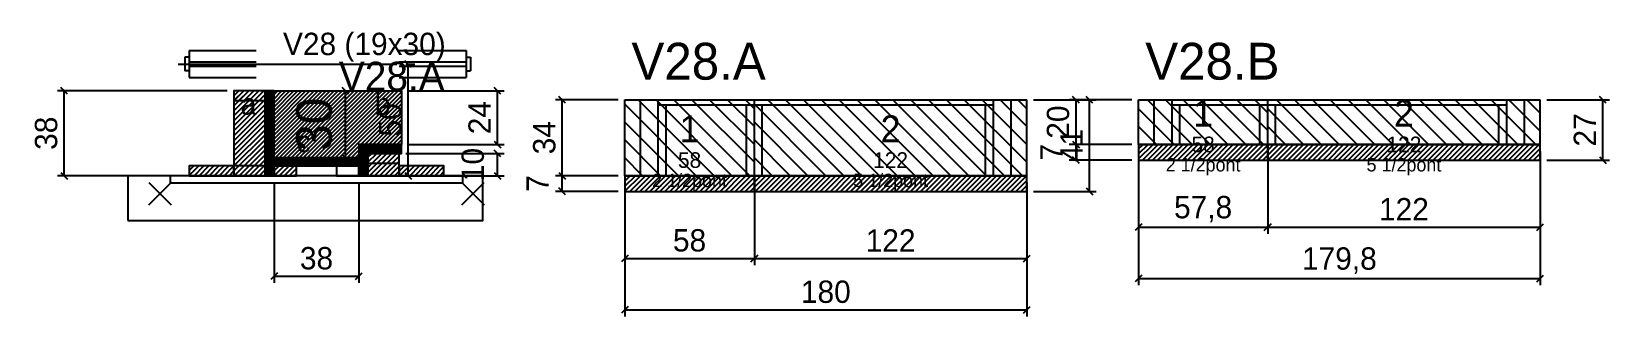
# Model space of a CAD drawing. Extents: x -69 to 638, y -97 to 31.
import ezdxf
from ezdxf.enums import TextEntityAlignment as Align

# ---------------------------------------------------------------- set-up
doc = ezdxf.new("R2010")
doc.units = 0
for name, color, linetype in [('5', 5, 'Continuous'), ('barrote', 126, 'Continuous'), ('CONCRETO', 251, 'Continuous'), ('COTA', 241, 'Continuous'), ('Cota Seção (2x)', 241, 'Continuous'), ('detalhes', 7, 'Continuous'), ('Hachura', 251, 'Continuous'), ('Madeira', 126, 'Continuous'), ('NOMENCLATURA', 7, 'Continuous'), ('Painéis', 200, 'Continuous'), ('presilha', 224, 'Continuous'), ('Reaproveitamento', 30, 'Continuous'), ('SARR_2.2x7', 40, 'Continuous'), ('SARR_3.5x7', 81, 'Continuous'), ('SCO-___-LAJ', 224, 'Continuous'), ('TENSOR', 224, 'Continuous'), ('texto', 7, 'Continuous'), ('Texto Seção', 7, 'Continuous')]:
    doc.layers.add(name, color=color, linetype=linetype)
doc.dimstyles.new('PAINEL', dxfattribs={"dimtxt": 10, "dimasz": 3, "dimexe": 3, "dimexo": 3, "dimgap": 3, "dimtad": 1, "dimblk": 'OBLIQUE', "dimblk1": 'OBLIQUE', "dimcen": 2.5, "dimclrd": 4, "dimclre": 4, "dimclrt": 240, "dimazin": 3, "dimtfac": 1, "dimtmove": 0, "dimatfit": 3})
doc.dimstyles.new('SECAO2X', dxfattribs={"dimtxt": 16, "dimasz": 3, "dimexe": 3, "dimexo": 3, "dimgap": 3, "dimtad": 1, "dimblk": 'OBLIQUE', "dimblk1": 'OBLIQUE', "dimcen": 2.5, "dimclrd": 4, "dimclre": 4, "dimclrt": 240, "dimazin": 3, "dimtfac": 1, "dimtmove": 0, "dimatfit": 3})

# ---------------------------------------------------------------- blocks, each defined once
blk = doc.blocks.new('_OBLIQUE')
at = {"color": 0, "linetype": 'BYBLOCK'}
blk.add_line((-0.5, -0.5), (0.5, 0.5), dxfattribs=at)

msp = doc.modelspace()

# ---------------------------------------------------------------- hatches: boundary and pattern name
at = {"layer": 'COTA'}
h = msp.add_hatch(dxfattribs=at)
h.set_pattern_fill('ANSI31', scale=0.4)
h.paths.add_polyline_path([(40, -26), (40, 4), (97, 4), (97, -20), (78, -20), (78, -26)])
h = msp.add_hatch(dxfattribs=at)
h.set_pattern_fill('ANSI31', scale=0.5)
h.paths.add_polyline_path([(427, -27), (484.8, -27), (484.8, -20), (427, -20)])
h = msp.add_hatch(dxfattribs=at)
h.set_pattern_fill('ANSI31', scale=0.5)
h.paths.add_polyline_path([(484.8, -27), (606.8, -27), (606.8, -20), (484.8, -20)])
h = msp.add_hatch(dxfattribs=at)
h.set_pattern_fill('ANSI31', scale=0.5)
h.paths.add_polyline_path([(197, -41), (255, -41), (255, -34), (197, -34)])
h = msp.add_hatch(dxfattribs=at)
h.set_pattern_fill('ANSI31', scale=0.5)
h.paths.add_polyline_path([(255, -41), (377, -41), (377, -34), (255, -34)])
at = {"layer": 'Hachura'}
h = msp.add_hatch(dxfattribs=at)
h.set_pattern_fill('ANSI31', scale=0.5)
h.paths.add_polyline_path([(22, -34), (36, -34), (36, 4), (22, 4)])
h = msp.add_hatch(dxfattribs=at)
h.set_pattern_fill('ANSI31', scale=0.5)
h.paths.add_polyline_path([(22, -0.4), (36, -0.4), (36, 4), (22, 4)])
h = msp.add_hatch(dxfattribs=at)
h.set_pattern_fill('SOLID')
h.paths.add_polyline_path([(36, -34), (40, -34), (40, 4), (36, 4)])
h = msp.add_hatch(dxfattribs=at)
h.set_pattern_fill('SOLID')
h.paths.add_polyline_path([(78, -24), (97, -24), (97, -20), (78, -20)])
h = msp.add_hatch(dxfattribs=at)
h.set_pattern_fill('SOLID')
h.paths.add_polyline_path([(40, -29.6), (78, -29.6), (78, -26), (40, -26)])
h = msp.add_hatch(dxfattribs=at)
h.set_pattern_fill('SOLID')
h.paths.add_polyline_path([(78, -34), (82, -34), (82, -24), (78, -24)])
h = msp.add_hatch(dxfattribs=at)
h.set_pattern_fill('ANSI31', scale=0.5)
h.paths.add_polyline_path([(82, -34), (96, -34), (96, -24), (82, -24)])
h = msp.add_hatch(dxfattribs=at)
h.set_pattern_fill('ANSI31', scale=0.5)
h.paths.add_polyline_path([(82, -28.4), (96, -28.4), (96, -24), (82, -24)])
h = msp.add_hatch(dxfattribs=at)
h.set_pattern_fill('ANSI31', scale=0.5)
h.paths.add_polyline_path([(2, -34), (22, -34), (22, -29.6), (2, -29.6)])
h = msp.add_hatch(dxfattribs=at)
h.set_pattern_fill('ANSI31', scale=0.5)
h.paths.add_polyline_path([(40, -34), (50, -34), (50, -29.6), (40, -29.6)])
h = msp.add_hatch(dxfattribs=at)
h.set_pattern_fill('ANSI31', scale=0.5)
h.paths.add_polyline_path([(96, -34), (116, -34), (116, -29.6), (96, -29.6)])

# ---------------------------------------------------------------- linework, layer by layer
for p, q in [((2, 22), (32, 22)), ((2, 22), (2, 10)), ((96, 22), (126, 22)), ((126, 22), (126, 10)), ((0, 19), (0, 13)), ((2, 19), (0, 19)), ((2, 17), (32, 17)), ((2, 15), (32, 15)), ((96, 17), (126, 17)), ((96, 15), (126, 15)), ((126, 19), (128, 19)), ((128, 19), (128, 13)), ((2, 13), (0, 13)), ((2, 10), (32, 10)), ((96, 10), (126, 10)), ((126, 13), (128, 13))]:
    msp.add_line(p, q)
at = {"layer": 'barrote'}
msp.add_lwpolyline([(-25.5, -54), (133.5, -54), (133.5, -34), (-25.5, -34)], close=True, dxfattribs=at)
at = {"layer": 'CONCRETO'}
msp.add_lwpolyline([(40, -26), (40, 4), (97, 4), (97, -20), (78, -20), (78, -26)], close=True, dxfattribs=at)
at = {"layer": 'Madeira'}
for points in [[(22, -34), (36, -34), (36, 4), (22, 4)], [(22, -0.4), (36, -0.4), (36, 4), (22, 4)], [(82, -34), (96, -34), (96, -24), (82, -24)], [(82, -28.4), (96, -28.4), (96, -24), (82, -24)], [(2, -34), (22, -34), (22, -29.6), (2, -29.6)], [(22, -34), (36, -34), (36, -29.6), (22, -29.6)], [(40, -34), (50, -34), (50, -29.6), (40, -29.6)], [(68, -34), (78, -34), (78, -29.6), (68, -29.6)], [(96, -34), (116, -34), (116, -29.6), (96, -29.6)]]:
    msp.add_lwpolyline(points, close=True, dxfattribs=at)
at = {"layer": 'Painéis'}
for p, q in [((197, 0), (255, 0)), ((197, -34), (197, 0)), ((255, -34), (255, 0)), ((255, -34), (255, 0)), ((255, 0), (377, 0)), ((255, -34), (255, 0)), ((377, -34), (377, 0)), ((427, 0), (484.8, 0)), ((427, -20), (427, 0)), ((484.8, -20), (484.8, 0)), ((484.8, -20), (484.8, 0)), ((484.8, 0), (606.8, 0)), ((484.8, -20), (484.8, 0)), ((606.8, -20), (606.8, 0)), ((427, -20), (484.8, -20)), ((484.8, -20), (606.8, -20)), ((197, -34), (255, -34)), ((255, -34), (377, -34))]:
    msp.add_line(p, q, dxfattribs=at)
for points in [[(36, -34), (40, -34), (40, 4), (36, 4)], [(78, -24), (97, -24), (97, -20), (78, -20)], [(40, -29.6), (78, -29.6), (78, -26), (40, -26)], [(78, -34), (82, -34), (82, -24), (78, -24)]]:
    msp.add_lwpolyline(points, close=True, dxfattribs=at)
at = {"layer": 'presilha'}
for p, q in [((-16, -47), (-6, -37)), ((-16, -37), (-6, -47)), ((124, -47), (134, -37)), ((124, -37), (134, -47))]:
    msp.add_line(p, q, dxfattribs=at)
at = {"layer": 'Reaproveitamento', "color": 30}
for p, q in [((237, -34), (203, 0)), ((245, -34), (211, 0)), ((253, -34), (219, 0)), ((255, -28), (227, 0)), ((255, -20), (235, 0)), ((255, -12), (243, 0)), ((255, -4), (251, 0)), ((295, -34), (261, 0)), ((303, -34), (269, 0)), ((311, -34), (277, 0)), ((319, -34), (285, 0)), ((327, -34), (293, 0)), ((335, -34), (301, 0)), ((343, -34), (309, 0)), ((351, -34), (317, 0)), ((359, -34), (325, 0)), ((367, -34), (333, 0)), ((375, -34), (341, 0)), ((377, -28), (349, 0)), ((377, -20), (357, 0)), ((377, -12), (365, 0)), ((377, -4), (373, 0)), ((451, -20), (431, 0)), ((459, -20), (439, 0)), ((467, -20), (447, 0)), ((475, -20), (455, 0)), ((483, -20), (463, 0)), ((484.8, -13.8), (471, 0)), ((484.8, -5.8), (479, 0)), ((508.8, -20), (488.8, 0)), ((516.8, -20), (496.8, 0)), ((524.8, -20), (504.8, 0)), ((532.8, -20), (512.8, 0)), ((540.8, -20), (520.8, 0)), ((548.8, -20), (528.8, 0)), ((556.8, -20), (536.8, 0)), ((564.8, -20), (544.8, 0)), ((572.8, -20), (552.8, 0)), ((580.8, -20), (560.8, 0)), ((588.8, -20), (568.8, 0)), ((596.8, -20), (576.8, 0)), ((604.8, -20), (584.8, 0)), ((606.8, -14), (592.8, 0)), ((606.8, -6), (600.8, 0)), ((229, -34), (197, -2)), ((287, -34), (255, -2)), ((443, -20), (427, -4)), ((500.8, -20), (484.8, -4)), ((221, -34), (197, -10)), ((279, -34), (255, -10)), ((435, -20), (427, -12)), ((492.8, -20), (484.8, -12)), ((213, -34), (197, -18)), ((271, -34), (255, -18)), ((427, -20), (427, -20)), ((484.8, -20), (484.8, -20)), ((205, -34), (197, -26)), ((263, -34), (255, -26)), ((197, -34), (197, -34)), ((255, -34), (255, -34))]:
    msp.add_line(p, q, dxfattribs=at)
at = {"layer": 'SARR_2.2x7'}
for p, q in [((204, -34), (204, 0)), ((370, -34), (370, 0)), ((434, -20), (434, 0)), ((599.8, -20), (599.8, 0)), ((212, -2.2), (255, -2.2)), ((255, -2.2), (362, -2.2)), ((442, -2.2), (484.8, -2.2)), ((484.8, -2.2), (591.8, -2.2))]:
    msp.add_line(p, q, dxfattribs=at)
at = {"layer": 'SARR_3.5x7'}
for p, q in [((212, -34), (212, 0)), ((255, -34), (255, 0)), ((255, -34), (255, 0)), ((362, -34), (362, 0)), ((442, -20), (442, 0)), ((484.8, -20), (484.8, 0)), ((484.8, -20), (484.8, 0)), ((591.8, -20), (591.8, 0)), ((215.5, -34), (215.5, -2.2)), ((251.5, -34), (251.5, -2.2)), ((258.5, -34), (258.5, -2.2)), ((358.5, -34), (358.5, -2.2)), ((445.5, -20), (445.5, -2.2)), ((481.3, -20), (481.3, -2.2)), ((488.3, -20), (488.3, -2.2)), ((588.3, -20), (588.3, -2.2)), ((442, -20), (445.5, -20)), ((481.3, -20), (484.8, -20)), ((484.8, -20), (488.3, -20)), ((588.3, -20), (591.8, -20)), ((212, -34), (215.5, -34)), ((251.5, -34), (255, -34)), ((255, -34), (258.5, -34)), ((358.5, -34), (362, -34))]:
    msp.add_line(p, q, dxfattribs=at)
at = {"layer": 'SCO-___-LAJ'}
for points in [[(427, -27), (484.8, -27), (484.8, -20), (427, -20)], [(484.8, -27), (606.8, -27), (606.8, -20), (484.8, -20)], [(-6.5, -37.2), (124.5, -37.2), (124.5, -34), (-6.5, -34)], [(197, -41), (255, -41), (255, -34), (197, -34)], [(255, -41), (377, -41), (377, -34), (255, -34)]]:
    msp.add_lwpolyline(points, close=True, dxfattribs=at)
at = {"layer": 'TENSOR'}
msp.add_line((-3, 16), (95, 16), dxfattribs=at)

# ---------------------------------------------------------------- texts
at = {"layer": '5'}
for s, height, p in [('1', 12, (455.9, -6)), ('2', 12, (545.8, -6)), ('1', 12, (226, -13)), ('2', 12, (316, -13)), ('58', 7, (455.9, -20)), ('122', 7, (545.8, -20)), ('58', 7, (226, -27)), ('122', 7, (316, -27))]:
    msp.add_text(s, height=height, dxfattribs=at).set_placement(p, align=Align.MIDDLE_CENTER)
at = {"layer": 'detalhes'}
for s, p in [('a', (25, -6.7)), ('b', (85, -6.7)), ('c', (50, -23.5))]:
    msp.add_text(s, height=9.6, dxfattribs=at).set_placement(p)
at = {"layer": 'NOMENCLATURA'}
for s, p in [('V28.A', (200, 9)), ('V28.B', (430, 9))]:
    msp.add_text(s, height=16.5, dxfattribs=at).set_placement(p)
at = {"layer": 'texto', "char_height": 6, "attachment_point": 5}
for s, insert in [('2 1/2pont', (455.9, -30)), ('5 1/2pont', (545.8, -30)), ('2 1/2pont', (226, -37)), ('5 1/2pont', (316, -37))]:
    msp.add_mtext(s, dxfattribs=dict(at, insert=insert))
at = {"layer": 'Texto Seção'}
for s, height, p in [('V28 (19x30)', 10, (44, 20)), ('V28.A', 13, (69, 4))]:
    msp.add_text(s, height=height, dxfattribs=at).set_placement(p)

# ---------------------------------------------------------------- dimensions: what is measured, and where the dimension line sits
at = {"layer": 'COTA'}
for base, p1, p2 in [((100, -34), (96, -34), (96, 16)), ((-54, -34), (2, -34), (22, 4)), ((140, -20), (97, -20), (97, 4)), ((169, -34), (197, -34), (197, 0)), ((405, -41), (377, -41), (377, 0)), ((399, -20), (427, -20), (427, 0)), ((634.8, -27), (606.8, -27), (606.8, 0)), ((399, -27), (427, -27), (427, -20)), ((140, -34), (96, -34), (96, -24)), ((169, -41), (197, -41), (197, -34))]:
    msp.add_linear_dim(base=base, p1=p1, p2=p2, angle=90, dimstyle='PAINEL', dxfattribs=at).render()
for base, p1, p2 in [((427, -57), (427, -20), (484.8, -20)), ((427, -80), (427, -20), (606.8, -20)), ((484.8, -57), (484.8, -20), (606.8, -20)), ((40, -79), (40, -34), (78, -34)), ((197, -71), (197, -34), (255, -34)), ((197, -94), (197, -34), (377, -34)), ((255, -71), (255, -34), (377, -34))]:
    msp.add_linear_dim(base=base, p1=p1, p2=p2, dimstyle='PAINEL', dxfattribs=at).render()
at = {"layer": 'Cota Seção (2x)'}
msp.add_linear_dim(base=(72, -26), p1=(40, -26), p2=(40, 4), angle=90, dimstyle='SECAO2X', dxfattribs=at).render()

doc.saveas('drawing.dxf')
